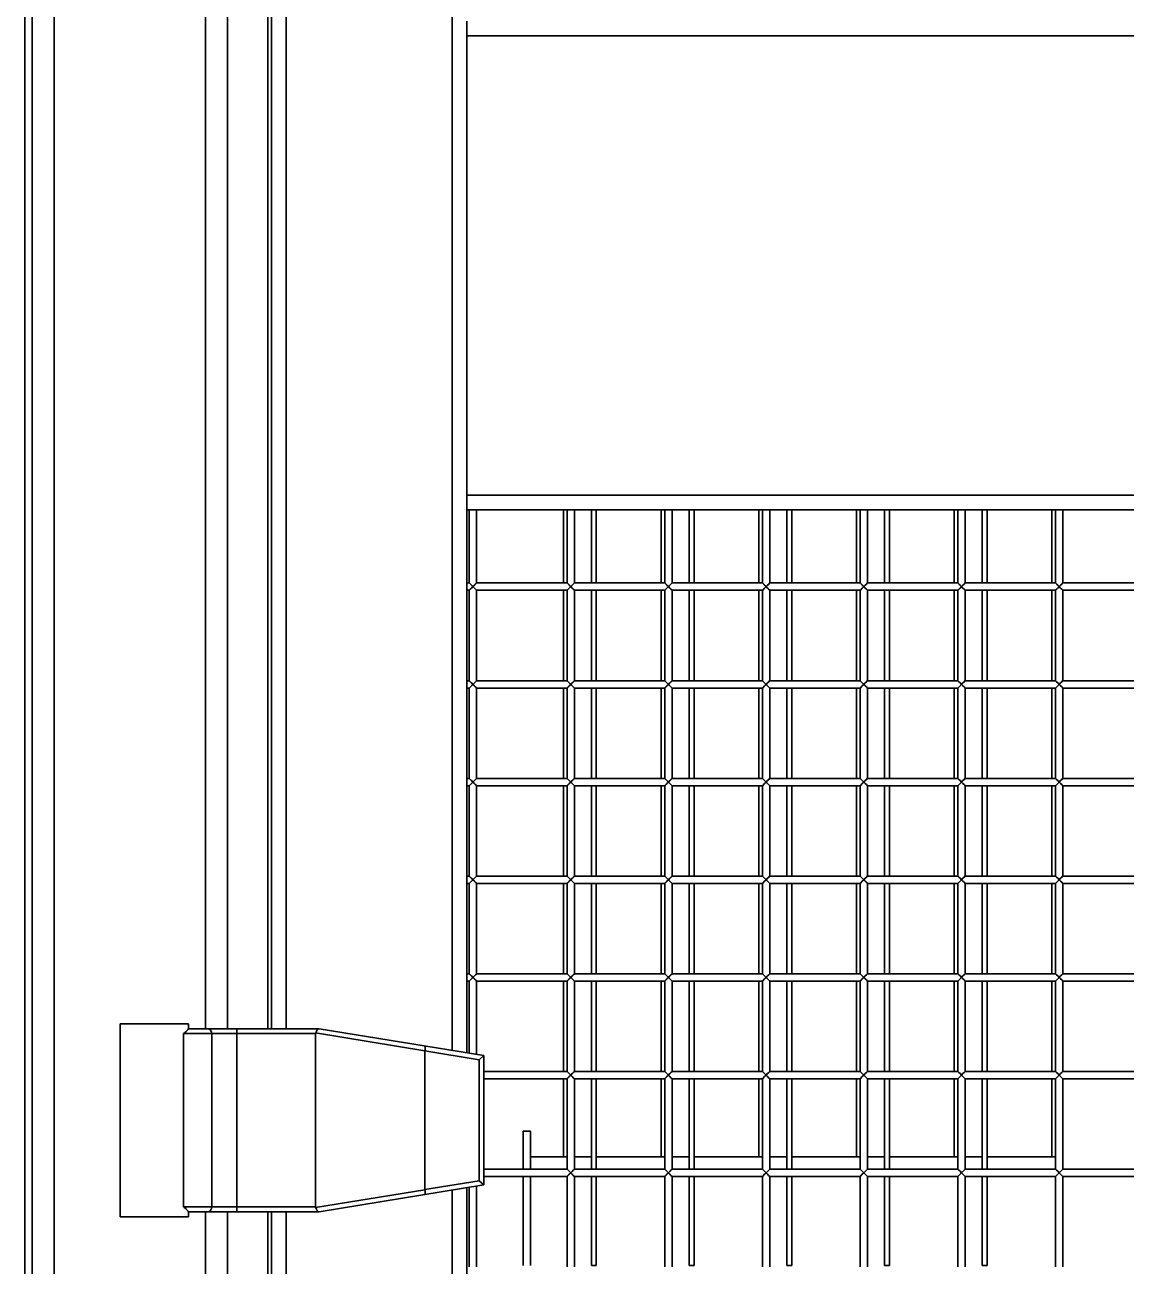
# Model space of a CAD drawing. Header units: millimetres. Extents: x 32496 to 166256, y 3504 to 23939.
# Drawn here: x 43199 to 43650, y 16053 to 16561 of the extents above; entities that cross this region are included whole.
import ezdxf

# ---------------------------------------------------------------- set-up
doc = ezdxf.new("R2010")
doc.units = ezdxf.units.MM
doc.layers.get('0').update_dxf_attribs({"lineweight": 35})

msp = doc.modelspace()

# ---------------------------------------------------------------- linework, layer by layer
at = {"linetype": 'Continuous'}
for p, q in [((43198.64, 17722.349), (43198.64, 15203.349)), ((43201.64, 17722.349), (43201.64, 15203.349)), ((43210.64, 15203.349), (43210.64, 17722.349)), ((43373.64, 16141.467), (43373.64, 16784.23)), ((43272.64, 16150.349), (43272.64, 16775.349)), ((43281.64, 16150.349), (43281.64, 16775.349)), ((43298.14, 16775.349), (43298.14, 16150.349)), ((43299.64, 16150.349), (43299.64, 16775.349)), ((43305.64, 16775.349), (43305.64, 16150.349)), ((43379.64, 16362.849), (43379.64, 16562.849)), ((44005.64, 16556.849), (43379.64, 16556.849)), ((43379.64, 16368.849), (44005.64, 16368.849)), ((43379.64, 16362.849), (43379.64, 16140.326)), ((44005.64, 16362.849), (43379.64, 16362.849)), ((43380.64, 16362.849), (43380.64, 16332.849)), ((43383.64, 16362.849), (43383.64, 16332.849)), ((43419.14, 16362.849), (43419.14, 16332.849)), ((43420.64, 16362.849), (43420.64, 16332.849)), ((43423.64, 16362.849), (43423.64, 16332.849)), ((43430.64, 16332.849), (43430.64, 16362.849)), ((43432.64, 16332.849), (43432.64, 16362.849)), ((43459.14, 16362.849), (43459.14, 16332.849)), ((43460.64, 16362.849), (43460.64, 16332.849)), ((43463.64, 16362.849), (43463.64, 16332.849)), ((43470.64, 16332.849), (43470.64, 16362.849)), ((43472.64, 16332.849), (43472.64, 16362.849)), ((43499.14, 16362.849), (43499.14, 16332.849)), ((43500.64, 16362.849), (43500.64, 16332.849)), ((43503.64, 16362.849), (43503.64, 16332.849)), ((43510.64, 16332.849), (43510.64, 16362.849)), ((43512.64, 16332.849), (43512.64, 16362.849)), ((43539.14, 16362.849), (43539.14, 16332.849)), ((43540.64, 16362.849), (43540.64, 16332.849)), ((43543.64, 16362.849), (43543.64, 16332.849)), ((43550.64, 16332.849), (43550.64, 16362.849)), ((43552.64, 16332.849), (43552.64, 16362.849)), ((43579.14, 16362.849), (43579.14, 16332.849)), ((43580.64, 16362.849), (43580.64, 16332.849)), ((43583.64, 16362.849), (43583.64, 16332.849)), ((43590.64, 16332.849), (43590.64, 16362.849)), ((43592.64, 16332.849), (43592.64, 16362.849)), ((43619.14, 16362.849), (43619.14, 16332.849)), ((43620.64, 16362.849), (43620.64, 16332.849)), ((43623.64, 16362.849), (43623.64, 16332.849)), ((43379.64, 16332.849), (43380.64, 16332.849)), ((43380.64, 16329.849), (43383.64, 16332.849)), ((43383.64, 16329.849), (43380.64, 16332.849)), ((43383.64, 16332.849), (43420.64, 16332.849)), ((43420.64, 16329.849), (43423.64, 16332.849)), ((43423.64, 16329.849), (43420.64, 16332.849)), ((43423.64, 16332.849), (43460.64, 16332.849)), ((43460.64, 16329.849), (43463.64, 16332.849)), ((43463.64, 16329.849), (43460.64, 16332.849)), ((43463.64, 16332.849), (43500.64, 16332.849)), ((43500.64, 16329.849), (43503.64, 16332.849)), ((43503.64, 16329.849), (43500.64, 16332.849)), ((43503.64, 16332.849), (43540.64, 16332.849)), ((43540.64, 16329.849), (43543.64, 16332.849)), ((43543.64, 16329.849), (43540.64, 16332.849)), ((43543.64, 16332.849), (43580.64, 16332.849)), ((43580.64, 16329.849), (43583.64, 16332.849)), ((43583.64, 16329.849), (43580.64, 16332.849)), ((43583.64, 16332.849), (43620.64, 16332.849)), ((43620.64, 16329.849), (43623.64, 16332.849)), ((43623.64, 16329.849), (43620.64, 16332.849)), ((43623.64, 16332.849), (43660.64, 16332.849)), ((43379.64, 16329.849), (43380.64, 16329.849)), ((43380.64, 16329.849), (43380.64, 16292.849)), ((43380.756, 16329.965), (43381.55, 16330.759)), ((43381.55, 16330.759), (43382.14, 16331.349)), ((43383.64, 16329.849), (43383.64, 16292.849)), ((43383.64, 16329.849), (43420.64, 16329.849)), ((43419.14, 16329.849), (43419.14, 16292.849)), ((43420.64, 16329.849), (43420.64, 16292.849)), ((43420.756, 16329.965), (43421.55, 16330.759)), ((43421.55, 16330.759), (43422.14, 16331.349)), ((43423.64, 16329.849), (43423.64, 16292.849)), ((43423.64, 16329.849), (43460.64, 16329.849)), ((43430.64, 16292.849), (43430.64, 16329.849)), ((43432.64, 16292.849), (43432.64, 16329.849)), ((43459.14, 16329.849), (43459.14, 16292.849)), ((43460.64, 16329.849), (43460.64, 16292.849)), ((43460.756, 16329.965), (43461.55, 16330.759)), ((43461.55, 16330.759), (43462.14, 16331.349)), ((43463.64, 16329.849), (43463.64, 16292.849)), ((43463.64, 16329.849), (43500.64, 16329.849)), ((43470.64, 16292.849), (43470.64, 16329.849)), ((43472.64, 16292.849), (43472.64, 16329.849)), ((43499.14, 16329.849), (43499.14, 16292.849)), ((43500.64, 16329.849), (43500.64, 16292.849)), ((43500.756, 16329.965), (43501.55, 16330.759)), ((43501.55, 16330.759), (43502.14, 16331.349)), ((43503.64, 16329.849), (43503.64, 16292.849)), ((43503.64, 16329.849), (43540.64, 16329.849)), ((43510.64, 16292.849), (43510.64, 16329.849)), ((43512.64, 16292.849), (43512.64, 16329.849)), ((43539.14, 16329.849), (43539.14, 16292.849)), ((43540.64, 16329.849), (43540.64, 16292.849)), ((43540.756, 16329.965), (43541.55, 16330.759)), ((43541.55, 16330.759), (43542.14, 16331.349)), ((43543.64, 16329.849), (43543.64, 16292.849)), ((43543.64, 16329.849), (43580.64, 16329.849)), ((43550.64, 16292.849), (43550.64, 16329.849)), ((43552.64, 16292.849), (43552.64, 16329.849)), ((43579.14, 16329.849), (43579.14, 16292.849)), ((43580.64, 16329.849), (43580.64, 16292.849)), ((43580.756, 16329.965), (43581.55, 16330.759)), ((43581.55, 16330.759), (43582.14, 16331.349)), ((43583.64, 16329.849), (43583.64, 16292.849)), ((43583.64, 16329.849), (43620.64, 16329.849)), ((43590.64, 16292.849), (43590.64, 16329.849)), ((43592.64, 16292.849), (43592.64, 16329.849)), ((43619.14, 16329.849), (43619.14, 16292.849)), ((43620.64, 16329.849), (43620.64, 16292.849)), ((43620.756, 16329.965), (43621.55, 16330.759)), ((43621.55, 16330.759), (43622.14, 16331.349)), ((43623.64, 16329.849), (43623.64, 16292.849)), ((43623.64, 16329.849), (43660.64, 16329.849)), ((43379.64, 16292.849), (43380.64, 16292.849)), ((43380.64, 16289.849), (43383.64, 16292.849)), ((43383.64, 16289.849), (43380.64, 16292.849)), ((43381.55, 16290.759), (43382.14, 16291.349)), ((43383.64, 16292.849), (43420.64, 16292.849)), ((43420.64, 16289.849), (43423.64, 16292.849)), ((43423.64, 16289.849), (43420.64, 16292.849)), ((43421.55, 16290.759), (43422.14, 16291.349)), ((43423.64, 16292.849), (43460.64, 16292.849)), ((43460.64, 16289.849), (43463.64, 16292.849)), ((43463.64, 16289.849), (43460.64, 16292.849)), ((43461.55, 16290.759), (43462.14, 16291.349)), ((43463.64, 16292.849), (43500.64, 16292.849)), ((43500.64, 16289.849), (43503.64, 16292.849)), ((43503.64, 16289.849), (43500.64, 16292.849)), ((43501.55, 16290.759), (43502.14, 16291.349)), ((43503.64, 16292.849), (43540.64, 16292.849)), ((43540.64, 16289.849), (43543.64, 16292.849)), ((43543.64, 16289.849), (43540.64, 16292.849)), ((43541.55, 16290.759), (43542.14, 16291.349)), ((43543.64, 16292.849), (43580.64, 16292.849)), ((43580.64, 16289.849), (43583.64, 16292.849)), ((43583.64, 16289.849), (43580.64, 16292.849)), ((43581.55, 16290.759), (43582.14, 16291.349)), ((43583.64, 16292.849), (43620.64, 16292.849)), ((43620.64, 16289.849), (43623.64, 16292.849)), ((43623.64, 16289.849), (43620.64, 16292.849)), ((43621.55, 16290.759), (43622.14, 16291.349)), ((43623.64, 16292.849), (43660.64, 16292.849)), ((43379.64, 16289.849), (43380.64, 16289.849)), ((43380.64, 16289.849), (43380.64, 16252.849)), ((43380.756, 16289.965), (43381.55, 16290.759)), ((43383.64, 16289.849), (43383.64, 16252.849)), ((43383.64, 16289.849), (43420.64, 16289.849)), ((43419.14, 16289.849), (43419.14, 16252.849)), ((43420.64, 16289.849), (43420.64, 16252.849)), ((43420.756, 16289.965), (43421.55, 16290.759)), ((43423.64, 16289.849), (43423.64, 16252.849)), ((43423.64, 16289.849), (43460.64, 16289.849)), ((43430.64, 16252.849), (43430.64, 16289.849)), ((43432.64, 16252.849), (43432.64, 16289.849)), ((43459.14, 16289.849), (43459.14, 16252.849)), ((43460.64, 16289.849), (43460.64, 16252.849)), ((43460.756, 16289.965), (43461.55, 16290.759)), ((43463.64, 16289.849), (43463.64, 16252.849)), ((43463.64, 16289.849), (43500.64, 16289.849)), ((43470.64, 16252.849), (43470.64, 16289.849)), ((43472.64, 16252.849), (43472.64, 16289.849)), ((43499.14, 16289.849), (43499.14, 16252.849)), ((43500.64, 16289.849), (43500.64, 16252.849)), ((43500.756, 16289.965), (43501.55, 16290.759)), ((43503.64, 16289.849), (43503.64, 16252.849)), ((43503.64, 16289.849), (43540.64, 16289.849)), ((43510.64, 16252.849), (43510.64, 16289.849)), ((43512.64, 16252.849), (43512.64, 16289.849)), ((43539.14, 16289.849), (43539.14, 16252.849)), ((43540.64, 16289.849), (43540.64, 16252.849)), ((43540.756, 16289.965), (43541.55, 16290.759)), ((43543.64, 16289.849), (43543.64, 16252.849)), ((43543.64, 16289.849), (43580.64, 16289.849)), ((43550.64, 16252.849), (43550.64, 16289.849)), ((43552.64, 16252.849), (43552.64, 16289.849)), ((43579.14, 16289.849), (43579.14, 16252.849)), ((43580.64, 16289.849), (43580.64, 16252.849)), ((43580.756, 16289.965), (43581.55, 16290.759)), ((43583.64, 16289.849), (43583.64, 16252.849)), ((43583.64, 16289.849), (43620.64, 16289.849)), ((43590.64, 16252.849), (43590.64, 16289.849)), ((43592.64, 16252.849), (43592.64, 16289.849)), ((43619.14, 16289.849), (43619.14, 16252.849)), ((43620.64, 16289.849), (43620.64, 16252.849)), ((43620.756, 16289.965), (43621.55, 16290.759)), ((43623.64, 16289.849), (43623.64, 16252.849)), ((43623.64, 16289.849), (43660.64, 16289.849)), ((43379.64, 16252.849), (43380.64, 16252.849)), ((43383.64, 16249.849), (43380.64, 16252.849)), ((43380.64, 16249.849), (43383.64, 16252.849)), ((43380.756, 16249.965), (43381.55, 16250.759)), ((43381.55, 16250.759), (43382.14, 16251.349)), ((43383.64, 16252.849), (43420.64, 16252.849)), ((43420.64, 16249.849), (43423.64, 16252.849)), ((43423.64, 16249.849), (43420.64, 16252.849)), ((43420.756, 16249.965), (43421.55, 16250.759)), ((43421.55, 16250.759), (43422.14, 16251.349)), ((43423.64, 16252.849), (43460.64, 16252.849)), ((43460.64, 16249.849), (43463.64, 16252.849)), ((43463.64, 16249.849), (43460.64, 16252.849)), ((43460.756, 16249.965), (43461.55, 16250.759)), ((43461.55, 16250.759), (43462.14, 16251.349)), ((43463.64, 16252.849), (43500.64, 16252.849)), ((43500.64, 16249.849), (43503.64, 16252.849)), ((43503.64, 16249.849), (43500.64, 16252.849)), ((43500.756, 16249.965), (43501.55, 16250.759)), ((43501.55, 16250.759), (43502.14, 16251.349)), ((43503.64, 16252.849), (43540.64, 16252.849)), ((43540.64, 16249.849), (43543.64, 16252.849)), ((43543.64, 16249.849), (43540.64, 16252.849)), ((43540.756, 16249.965), (43541.55, 16250.759)), ((43541.55, 16250.759), (43542.14, 16251.349)), ((43543.64, 16252.849), (43580.64, 16252.849)), ((43580.64, 16249.849), (43583.64, 16252.849)), ((43583.64, 16249.849), (43580.64, 16252.849)), ((43580.756, 16249.965), (43581.55, 16250.759)), ((43581.55, 16250.759), (43582.14, 16251.349)), ((43583.64, 16252.849), (43620.64, 16252.849)), ((43623.64, 16249.849), (43620.64, 16252.849)), ((43620.64, 16249.849), (43623.64, 16252.849)), ((43620.756, 16249.965), (43621.55, 16250.759)), ((43621.55, 16250.759), (43622.14, 16251.349)), ((43623.64, 16252.849), (43660.64, 16252.849)), ((43379.64, 16249.849), (43380.64, 16249.849)), ((43380.64, 16249.849), (43380.64, 16212.849)), ((43383.64, 16249.849), (43383.64, 16212.849)), ((43383.64, 16249.849), (43420.64, 16249.849)), ((43419.14, 16249.849), (43419.14, 16212.849)), ((43420.64, 16249.849), (43420.64, 16212.849)), ((43423.64, 16249.849), (43423.64, 16212.849)), ((43423.64, 16249.849), (43460.64, 16249.849)), ((43430.64, 16212.849), (43430.64, 16249.849)), ((43432.64, 16212.849), (43432.64, 16249.849)), ((43459.14, 16249.849), (43459.14, 16212.849)), ((43460.64, 16249.849), (43460.64, 16212.849)), ((43463.64, 16249.849), (43463.64, 16212.849)), ((43463.64, 16249.849), (43500.64, 16249.849)), ((43470.64, 16212.849), (43470.64, 16249.849)), ((43472.64, 16212.849), (43472.64, 16249.849)), ((43499.14, 16249.849), (43499.14, 16212.849)), ((43500.64, 16249.849), (43500.64, 16212.849)), ((43503.64, 16249.849), (43503.64, 16212.849)), ((43503.64, 16249.849), (43540.64, 16249.849)), ((43510.64, 16212.849), (43510.64, 16249.849)), ((43512.64, 16212.849), (43512.64, 16249.849)), ((43539.14, 16249.849), (43539.14, 16212.849)), ((43540.64, 16249.849), (43540.64, 16212.849)), ((43543.64, 16249.849), (43543.64, 16212.849)), ((43543.64, 16249.849), (43580.64, 16249.849)), ((43550.64, 16212.849), (43550.64, 16249.849)), ((43552.64, 16212.849), (43552.64, 16249.849)), ((43579.14, 16249.849), (43579.14, 16212.849)), ((43580.64, 16249.849), (43580.64, 16212.849)), ((43583.64, 16249.849), (43583.64, 16212.849)), ((43583.64, 16249.849), (43620.64, 16249.849)), ((43590.64, 16212.849), (43590.64, 16249.849)), ((43592.64, 16212.849), (43592.64, 16249.849)), ((43619.14, 16249.849), (43619.14, 16212.849)), ((43620.64, 16249.849), (43620.64, 16212.849)), ((43623.64, 16249.849), (43623.64, 16212.849)), ((43623.64, 16249.849), (43660.64, 16249.849)), ((43379.64, 16212.849), (43380.64, 16212.849)), ((43383.64, 16209.849), (43380.64, 16212.849)), ((43380.64, 16209.849), (43383.64, 16212.849)), ((43380.756, 16209.965), (43381.55, 16210.759)), ((43381.55, 16210.759), (43382.14, 16211.349)), ((43383.64, 16212.849), (43420.64, 16212.849)), ((43423.64, 16209.849), (43420.64, 16212.849)), ((43420.64, 16209.849), (43423.64, 16212.849)), ((43420.756, 16209.965), (43421.55, 16210.759)), ((43421.55, 16210.759), (43422.14, 16211.349)), ((43423.64, 16212.849), (43460.64, 16212.849)), ((43460.64, 16209.849), (43463.64, 16212.849)), ((43463.64, 16209.849), (43460.64, 16212.849)), ((43460.756, 16209.965), (43461.55, 16210.759)), ((43461.55, 16210.759), (43462.14, 16211.349)), ((43463.64, 16212.849), (43500.64, 16212.849)), ((43500.64, 16209.849), (43503.64, 16212.849)), ((43503.64, 16209.849), (43500.64, 16212.849)), ((43500.756, 16209.965), (43501.55, 16210.759)), ((43501.55, 16210.759), (43502.14, 16211.349)), ((43503.64, 16212.849), (43540.64, 16212.849)), ((43540.64, 16209.849), (43543.64, 16212.849)), ((43543.64, 16209.849), (43540.64, 16212.849)), ((43540.756, 16209.965), (43541.55, 16210.759)), ((43541.55, 16210.759), (43542.14, 16211.349)), ((43543.64, 16212.849), (43580.64, 16212.849)), ((43583.64, 16209.849), (43580.64, 16212.849)), ((43580.64, 16209.849), (43583.64, 16212.849)), ((43580.756, 16209.965), (43581.55, 16210.759)), ((43581.55, 16210.759), (43582.14, 16211.349)), ((43583.64, 16212.849), (43620.64, 16212.849)), ((43623.64, 16209.849), (43620.64, 16212.849)), ((43620.64, 16209.849), (43623.64, 16212.849)), ((43620.756, 16209.965), (43621.55, 16210.759)), ((43621.55, 16210.759), (43622.14, 16211.349)), ((43623.64, 16212.849), (43660.64, 16212.849)), ((43379.64, 16209.849), (43380.64, 16209.849)), ((43380.64, 16209.849), (43380.64, 16172.849)), ((43383.64, 16209.849), (43383.64, 16172.849)), ((43383.64, 16209.849), (43420.64, 16209.849)), ((43419.14, 16209.849), (43419.14, 16172.849)), ((43420.64, 16209.849), (43420.64, 16172.849)), ((43423.64, 16209.849), (43423.64, 16172.849)), ((43423.64, 16209.849), (43460.64, 16209.849)), ((43430.64, 16172.849), (43430.64, 16209.849)), ((43432.64, 16172.849), (43432.64, 16209.849)), ((43459.14, 16209.849), (43459.14, 16172.849)), ((43460.64, 16209.849), (43460.64, 16172.849)), ((43463.64, 16209.849), (43463.64, 16172.849)), ((43463.64, 16209.849), (43500.64, 16209.849)), ((43470.64, 16172.849), (43470.64, 16209.849)), ((43472.64, 16172.849), (43472.64, 16209.849)), ((43499.14, 16209.849), (43499.14, 16172.849)), ((43500.64, 16209.849), (43500.64, 16172.849)), ((43503.64, 16209.849), (43503.64, 16172.849)), ((43503.64, 16209.849), (43540.64, 16209.849)), ((43510.64, 16172.849), (43510.64, 16209.849)), ((43512.64, 16172.849), (43512.64, 16209.849)), ((43539.14, 16209.849), (43539.14, 16172.849)), ((43540.64, 16209.849), (43540.64, 16172.849)), ((43543.64, 16209.849), (43543.64, 16172.849)), ((43543.64, 16209.849), (43580.64, 16209.849)), ((43550.64, 16172.849), (43550.64, 16209.849)), ((43552.64, 16172.849), (43552.64, 16209.849)), ((43579.14, 16209.849), (43579.14, 16172.849)), ((43580.64, 16209.849), (43580.64, 16172.849)), ((43583.64, 16209.849), (43583.64, 16172.849)), ((43583.64, 16209.849), (43620.64, 16209.849)), ((43590.64, 16172.849), (43590.64, 16209.849)), ((43592.64, 16172.849), (43592.64, 16209.849)), ((43619.14, 16209.849), (43619.14, 16172.849)), ((43620.64, 16209.849), (43620.64, 16172.849)), ((43623.64, 16209.849), (43623.64, 16172.849)), ((43623.64, 16209.849), (43660.64, 16209.849)), ((43379.64, 16172.849), (43380.64, 16172.849)), ((43379.64, 16169.849), (43380.64, 16169.849)), ((43383.64, 16169.849), (43380.64, 16172.849)), ((43380.64, 16169.849), (43383.64, 16172.849)), ((43380.64, 16169.849), (43380.64, 16140.326)), ((43380.756, 16169.965), (43381.55, 16170.759)), ((43381.55, 16170.759), (43382.14, 16171.349)), ((43383.64, 16172.849), (43420.64, 16172.849)), ((43383.64, 16169.849), (43383.64, 16139.838)), ((43383.64, 16169.849), (43420.64, 16169.849)), ((43419.14, 16169.849), (43419.14, 16132.849)), ((43423.64, 16169.849), (43420.64, 16172.849)), ((43420.64, 16169.849), (43423.64, 16172.849)), ((43420.64, 16169.849), (43420.64, 16132.849)), ((43420.756, 16169.965), (43421.55, 16170.759)), ((43421.55, 16170.759), (43422.14, 16171.349)), ((43423.64, 16172.849), (43460.64, 16172.849)), ((43423.64, 16169.849), (43423.64, 16132.849)), ((43423.64, 16169.849), (43460.64, 16169.849)), ((43430.64, 16132.849), (43430.64, 16169.849)), ((43432.64, 16132.849), (43432.64, 16169.849)), ((43459.14, 16169.849), (43459.14, 16132.849)), ((43463.64, 16169.849), (43460.64, 16172.849)), ((43460.64, 16169.849), (43463.64, 16172.849)), ((43460.64, 16169.849), (43460.64, 16132.849)), ((43460.756, 16169.965), (43461.55, 16170.759)), ((43461.55, 16170.759), (43462.14, 16171.349)), ((43463.64, 16172.849), (43500.64, 16172.849)), ((43463.64, 16169.849), (43463.64, 16132.849)), ((43463.64, 16169.849), (43500.64, 16169.849)), ((43470.64, 16132.849), (43470.64, 16169.849)), ((43472.64, 16132.849), (43472.64, 16169.849)), ((43499.14, 16169.849), (43499.14, 16132.849)), ((43500.64, 16169.849), (43503.64, 16172.849)), ((43503.64, 16169.849), (43500.64, 16172.849)), ((43500.64, 16169.849), (43500.64, 16132.849)), ((43500.756, 16169.965), (43501.55, 16170.759)), ((43501.55, 16170.759), (43502.14, 16171.349)), ((43503.64, 16172.849), (43540.64, 16172.849)), ((43503.64, 16169.849), (43503.64, 16132.849)), ((43503.64, 16169.849), (43540.64, 16169.849)), ((43510.64, 16132.849), (43510.64, 16169.849)), ((43512.64, 16132.849), (43512.64, 16169.849)), ((43539.14, 16169.849), (43539.14, 16132.849)), ((43543.64, 16169.849), (43540.64, 16172.849)), ((43540.64, 16169.849), (43543.64, 16172.849)), ((43540.64, 16169.849), (43540.64, 16132.849)), ((43540.756, 16169.965), (43541.55, 16170.759)), ((43541.55, 16170.759), (43542.14, 16171.349)), ((43543.64, 16172.849), (43580.64, 16172.849)), ((43543.64, 16169.849), (43543.64, 16132.849)), ((43543.64, 16169.849), (43580.64, 16169.849)), ((43550.64, 16132.849), (43550.64, 16169.849)), ((43552.64, 16132.849), (43552.64, 16169.849)), ((43579.14, 16169.849), (43579.14, 16132.849)), ((43583.64, 16169.849), (43580.64, 16172.849)), ((43580.64, 16169.849), (43583.64, 16172.849)), ((43580.64, 16169.849), (43580.64, 16132.849)), ((43580.756, 16169.965), (43581.55, 16170.759)), ((43581.55, 16170.759), (43582.14, 16171.349)), ((43583.64, 16172.849), (43620.64, 16172.849)), ((43583.64, 16169.849), (43583.64, 16132.849)), ((43583.64, 16169.849), (43620.64, 16169.849)), ((43590.64, 16132.849), (43590.64, 16169.849)), ((43592.64, 16132.849), (43592.64, 16169.849)), ((43619.14, 16169.849), (43619.14, 16132.849)), ((43623.64, 16169.849), (43620.64, 16172.849)), ((43620.64, 16169.849), (43623.64, 16172.849)), ((43620.64, 16169.849), (43620.64, 16132.849)), ((43620.756, 16169.965), (43621.55, 16170.759)), ((43621.55, 16170.759), (43622.14, 16171.349)), ((43623.64, 16172.849), (43660.64, 16172.849)), ((43623.64, 16169.849), (43623.64, 16132.849)), ((43623.64, 16169.849), (43660.64, 16169.849)), ((43237.64, 16073.349), (43237.64, 16152.349)), ((43265.64, 16152.349), (43237.64, 16152.349)), ((43265.64, 16150.348), (43265.64, 16152.349)), ((43265.64, 16150.349), (43319.14, 16150.349)), ((43285.463, 16150.349), (43285.463, 16075.349)), ((43319.14, 16150.349), (43386.64, 16139.349)), ((43263.671, 16148.349), (43263.671, 16077.349)), ((43317.64, 16148.349), (43263.671, 16148.349)), ((43275.151, 16077.349), (43275.151, 16148.349)), ((43317.64, 16148.349), (43317.64, 16077.349)), ((43317.721, 16148.631), (43362.446, 16141.343)), ((43362.44, 16141.266), (43362.44, 16084.431)), ((43362.44, 16141.266), (43384.64, 16137.648)), ((43386.64, 16139.349), (43384.64, 16137.648)), ((43386.64, 16139.349), (43386.64, 16086.349)), ((43384.64, 16088.049), (43384.64, 16137.648)), ((43386.64, 16132.849), (43420.64, 16132.849)), ((43386.64, 16129.849), (43420.64, 16129.849)), ((43419.14, 16129.849), (43419.14, 16097.849)), ((43423.64, 16129.849), (43420.64, 16132.849)), ((43420.64, 16129.849), (43423.64, 16132.849)), ((43420.64, 16129.849), (43420.64, 16092.849)), ((43420.756, 16129.965), (43421.55, 16130.759)), ((43421.55, 16130.759), (43422.14, 16131.349)), ((43423.64, 16132.849), (43460.64, 16132.849)), ((43423.64, 16129.849), (43423.64, 16092.849)), ((43423.64, 16129.849), (43460.64, 16129.849)), ((43430.64, 16092.849), (43430.64, 16129.849)), ((43432.64, 16092.849), (43432.64, 16129.849)), ((43459.14, 16129.849), (43459.14, 16097.849)), ((43463.64, 16129.849), (43460.64, 16132.849)), ((43460.64, 16129.849), (43463.64, 16132.849)), ((43460.64, 16129.849), (43460.64, 16092.849)), ((43460.756, 16129.965), (43461.55, 16130.759)), ((43461.55, 16130.759), (43462.14, 16131.349)), ((43463.64, 16132.849), (43500.64, 16132.849)), ((43463.64, 16129.849), (43463.64, 16092.849)), ((43463.64, 16129.849), (43500.64, 16129.849)), ((43470.64, 16092.849), (43470.64, 16129.849)), ((43472.64, 16092.849), (43472.64, 16129.849)), ((43499.14, 16129.849), (43499.14, 16097.849)), ((43503.64, 16129.849), (43500.64, 16132.849)), ((43500.64, 16129.849), (43503.64, 16132.849)), ((43500.64, 16129.849), (43500.64, 16092.849)), ((43500.756, 16129.965), (43501.55, 16130.759)), ((43501.55, 16130.759), (43502.14, 16131.349)), ((43503.64, 16132.849), (43540.64, 16132.849)), ((43503.64, 16129.849), (43503.64, 16092.849)), ((43503.64, 16129.849), (43540.64, 16129.849)), ((43510.64, 16092.849), (43510.64, 16129.849)), ((43512.64, 16092.849), (43512.64, 16129.849)), ((43539.14, 16129.849), (43539.14, 16097.849)), ((43543.64, 16129.849), (43540.64, 16132.849)), ((43540.64, 16129.849), (43543.64, 16132.849)), ((43540.64, 16129.849), (43540.64, 16092.849)), ((43540.756, 16129.965), (43541.55, 16130.759)), ((43541.55, 16130.759), (43542.14, 16131.349)), ((43543.64, 16132.849), (43580.64, 16132.849)), ((43543.64, 16129.849), (43543.64, 16092.849)), ((43543.64, 16129.849), (43580.64, 16129.849)), ((43550.64, 16092.849), (43550.64, 16129.849)), ((43552.64, 16092.849), (43552.64, 16129.849)), ((43579.14, 16129.849), (43579.14, 16097.849)), ((43583.64, 16129.849), (43580.64, 16132.849)), ((43580.64, 16129.849), (43583.64, 16132.849)), ((43580.64, 16129.849), (43580.64, 16092.849)), ((43580.756, 16129.965), (43581.55, 16130.759)), ((43581.55, 16130.759), (43582.14, 16131.349)), ((43583.64, 16132.849), (43620.64, 16132.849)), ((43583.64, 16129.849), (43583.64, 16092.849)), ((43583.64, 16129.849), (43620.64, 16129.849)), ((43590.64, 16092.849), (43590.64, 16129.849)), ((43592.64, 16092.849), (43592.64, 16129.849)), ((43619.14, 16129.849), (43619.14, 16097.849)), ((43623.64, 16129.849), (43620.64, 16132.849)), ((43620.64, 16129.849), (43623.64, 16132.849)), ((43620.64, 16129.849), (43620.64, 16092.849)), ((43620.756, 16129.965), (43621.55, 16130.759)), ((43621.55, 16130.759), (43622.14, 16131.349)), ((43623.64, 16132.849), (43660.64, 16132.849)), ((43623.64, 16129.849), (43623.64, 16092.849)), ((43623.64, 16129.849), (43660.64, 16129.849)), ((43402.64, 16108.349), (43402.64, 16092.849)), ((43405.64, 16108.349), (43402.64, 16108.349)), ((43405.64, 16092.849), (43405.64, 16108.349)), ((43420.64, 16097.849), (43405.64, 16097.849)), ((43430.64, 16097.849), (43423.64, 16097.849)), ((43460.64, 16097.849), (43432.64, 16097.849)), ((43470.64, 16097.849), (43463.64, 16097.849)), ((43500.64, 16097.849), (43472.64, 16097.849)), ((43510.64, 16097.849), (43503.64, 16097.849)), ((43540.64, 16097.849), (43512.64, 16097.849)), ((43550.64, 16097.849), (43543.64, 16097.849)), ((43580.64, 16097.849), (43552.64, 16097.849)), ((43590.64, 16097.849), (43583.64, 16097.849)), ((43620.64, 16097.849), (43592.64, 16097.849)), ((43384.64, 16088.049), (43362.44, 16084.431)), ((43386.64, 16086.349), (43384.64, 16088.049)), ((43386.64, 16092.849), (43420.64, 16092.849)), ((43386.64, 16089.849), (43420.64, 16089.849)), ((43402.64, 16089.849), (43402.64, 16053.349)), ((43405.64, 16053.349), (43405.64, 16089.849)), ((43423.64, 16089.849), (43420.64, 16092.849)), ((43420.64, 16089.849), (43423.64, 16092.849)), ((43420.64, 16089.849), (43420.64, 16052.849)), ((43420.756, 16089.965), (43421.55, 16090.759)), ((43421.55, 16090.759), (43422.14, 16091.349)), ((43423.64, 16092.849), (43460.64, 16092.849)), ((43423.64, 16089.849), (43423.64, 16052.849)), ((43423.64, 16089.849), (43460.64, 16089.849)), ((43430.64, 16053.349), (43430.64, 16089.849)), ((43432.64, 16053.349), (43432.64, 16089.849)), ((43463.64, 16089.849), (43460.64, 16092.849)), ((43460.64, 16089.849), (43463.64, 16092.849)), ((43460.64, 16089.849), (43460.64, 16052.849)), ((43460.756, 16089.965), (43461.55, 16090.759)), ((43461.55, 16090.759), (43462.14, 16091.349)), ((43463.64, 16092.849), (43500.64, 16092.849)), ((43463.64, 16089.849), (43463.64, 16052.849)), ((43463.64, 16089.849), (43500.64, 16089.849)), ((43470.64, 16053.349), (43470.64, 16089.849)), ((43472.64, 16053.349), (43472.64, 16089.849)), ((43503.64, 16089.849), (43500.64, 16092.849)), ((43500.64, 16089.849), (43503.64, 16092.849)), ((43500.64, 16089.849), (43500.64, 16052.849)), ((43500.756, 16089.965), (43501.55, 16090.759)), ((43501.55, 16090.759), (43502.14, 16091.349)), ((43503.64, 16092.849), (43540.64, 16092.849)), ((43503.64, 16089.849), (43503.64, 16052.849)), ((43503.64, 16089.849), (43540.64, 16089.849)), ((43510.64, 16053.349), (43510.64, 16089.849)), ((43512.64, 16053.349), (43512.64, 16089.849)), ((43543.64, 16089.849), (43540.64, 16092.849)), ((43540.64, 16089.849), (43543.64, 16092.849)), ((43540.64, 16089.849), (43540.64, 16052.849)), ((43540.756, 16089.965), (43541.55, 16090.759)), ((43541.55, 16090.759), (43542.14, 16091.349)), ((43543.64, 16092.849), (43580.64, 16092.849)), ((43543.64, 16089.849), (43543.64, 16052.849)), ((43543.64, 16089.849), (43580.64, 16089.849)), ((43550.64, 16053.349), (43550.64, 16089.849)), ((43552.64, 16053.349), (43552.64, 16089.849)), ((43583.64, 16089.849), (43580.64, 16092.849)), ((43580.64, 16089.849), (43583.64, 16092.849)), ((43580.64, 16089.849), (43580.64, 16052.849)), ((43580.756, 16089.965), (43581.55, 16090.759)), ((43581.55, 16090.759), (43582.14, 16091.349)), ((43583.64, 16092.849), (43620.64, 16092.849)), ((43583.64, 16089.849), (43583.64, 16052.849)), ((43583.64, 16089.849), (43620.64, 16089.849)), ((43590.64, 16053.349), (43590.64, 16089.849)), ((43592.64, 16053.349), (43592.64, 16089.849)), ((43623.64, 16089.849), (43620.64, 16092.849)), ((43620.64, 16089.849), (43623.64, 16092.849)), ((43620.64, 16089.849), (43620.64, 16052.849)), ((43620.756, 16089.965), (43621.55, 16090.759)), ((43621.55, 16090.759), (43622.14, 16091.349)), ((43623.64, 16092.849), (43660.64, 16092.849)), ((43623.64, 16089.849), (43623.64, 16052.849)), ((43623.64, 16089.849), (43660.64, 16089.849)), ((43362.446, 16084.355), (43317.721, 16077.066)), ((43319.14, 16075.349), (43386.64, 16086.349)), ((43373.64, 15441.467), (43373.64, 16084.23)), ((43379.64, 16085.208), (43379.64, 15459.849)), ((43380.64, 16085.371), (43380.64, 16052.849)), ((43383.64, 16085.86), (43383.64, 16052.849)), ((43237.64, 16073.349), (43265.64, 16073.349)), ((43263.671, 16077.349), (43317.64, 16077.349)), ((43265.64, 16075.349), (43265.64, 16073.349)), ((43265.64, 16075.349), (43319.14, 16075.349)), ((43272.64, 15450.349), (43272.64, 16075.349)), ((43281.64, 15450.349), (43281.64, 16075.349)), ((43298.14, 16075.349), (43298.14, 15558.349)), ((43299.64, 15450.349), (43299.64, 16075.349)), ((43305.64, 16075.349), (43305.64, 15450.349)), ((43432.64, 16053.349), (43430.64, 16053.349)), ((43472.64, 16053.349), (43470.64, 16053.349)), ((43512.64, 16053.349), (43510.64, 16053.349)), ((43552.64, 16053.349), (43550.64, 16053.349)), ((43592.64, 16053.349), (43590.64, 16053.349))]:
    msp.add_line(p, q, dxfattribs=at)
for points in [[(43382.14, 16331.349), (43381.553, 16331.936), (43381.077, 16332.411)], [(43383.524, 16332.733), (43383.209, 16332.418), (43382.72, 16331.928), (43382.14, 16331.349)], [(43422.14, 16331.349), (43421.553, 16331.936), (43421.077, 16332.411)], [(43423.524, 16332.733), (43423.209, 16332.418), (43422.72, 16331.929), (43422.14, 16331.349)], [(43462.14, 16331.349), (43461.553, 16331.936), (43461.077, 16332.411)], [(43463.524, 16332.733), (43463.209, 16332.418), (43462.72, 16331.929), (43462.14, 16331.349)], [(43502.14, 16331.349), (43501.553, 16331.936), (43501.077, 16332.411)], [(43503.524, 16332.733), (43503.209, 16332.418), (43502.72, 16331.929), (43502.14, 16331.349)], [(43542.14, 16331.349), (43541.553, 16331.936), (43541.077, 16332.411)], [(43543.524, 16332.733), (43543.209, 16332.418), (43542.72, 16331.929), (43542.14, 16331.349)], [(43582.14, 16331.349), (43581.553, 16331.936), (43581.077, 16332.411)], [(43583.524, 16332.733), (43583.209, 16332.418), (43582.72, 16331.929), (43582.14, 16331.349)], [(43622.14, 16331.349), (43621.553, 16331.936), (43621.077, 16332.411)], [(43623.524, 16332.733), (43623.209, 16332.418), (43622.72, 16331.929), (43622.14, 16331.349)], [(43382.14, 16331.349), (43382.731, 16330.758), (43383.2, 16330.288), (43383.64, 16329.849)], [(43422.14, 16331.349), (43422.731, 16330.758), (43423.2, 16330.288), (43423.64, 16329.849)], [(43462.14, 16331.349), (43462.731, 16330.758), (43463.2, 16330.288), (43463.64, 16329.849)], [(43502.14, 16331.349), (43502.731, 16330.758), (43503.2, 16330.288), (43503.64, 16329.849)], [(43542.14, 16331.349), (43542.731, 16330.758), (43543.2, 16330.288), (43543.64, 16329.849)], [(43582.14, 16331.349), (43582.731, 16330.758), (43583.2, 16330.288), (43583.64, 16329.849)], [(43622.14, 16331.349), (43622.731, 16330.758), (43623.2, 16330.288), (43623.64, 16329.849)], [(43382.14, 16291.349), (43381.553, 16291.936), (43381.077, 16292.411)], [(43383.524, 16292.733), (43383.209, 16292.418), (43382.72, 16291.928), (43382.14, 16291.349)], [(43382.14, 16291.349), (43382.731, 16290.758), (43383.2, 16290.288), (43383.64, 16289.849)], [(43422.14, 16291.349), (43421.553, 16291.936), (43421.077, 16292.411)], [(43423.524, 16292.733), (43423.209, 16292.418), (43422.72, 16291.929), (43422.14, 16291.349)], [(43422.14, 16291.349), (43422.731, 16290.758), (43423.2, 16290.288), (43423.64, 16289.849)], [(43462.14, 16291.349), (43461.553, 16291.936), (43461.077, 16292.411)], [(43463.524, 16292.733), (43463.209, 16292.418), (43462.72, 16291.929), (43462.14, 16291.349)], [(43462.14, 16291.349), (43462.731, 16290.758), (43463.2, 16290.288), (43463.64, 16289.849)], [(43502.14, 16291.349), (43501.553, 16291.936), (43501.077, 16292.411)], [(43503.524, 16292.733), (43503.209, 16292.418), (43502.72, 16291.929), (43502.14, 16291.349)], [(43502.14, 16291.349), (43502.731, 16290.758), (43503.2, 16290.288), (43503.64, 16289.849)], [(43542.14, 16291.349), (43541.553, 16291.936), (43541.077, 16292.411)], [(43543.524, 16292.733), (43543.209, 16292.418), (43542.72, 16291.929), (43542.14, 16291.349)], [(43542.14, 16291.349), (43542.731, 16290.758), (43543.2, 16290.288), (43543.64, 16289.849)], [(43582.14, 16291.349), (43581.553, 16291.936), (43581.077, 16292.411)], [(43583.524, 16292.733), (43583.209, 16292.418), (43582.72, 16291.929), (43582.14, 16291.349)], [(43582.14, 16291.349), (43582.731, 16290.758), (43583.2, 16290.288), (43583.64, 16289.849)], [(43622.14, 16291.349), (43621.553, 16291.936), (43621.077, 16292.411)], [(43623.524, 16292.733), (43623.209, 16292.418), (43622.72, 16291.929), (43622.14, 16291.349)], [(43622.14, 16291.349), (43622.731, 16290.758), (43623.2, 16290.288), (43623.64, 16289.849)], [(43382.14, 16251.349), (43381.553, 16251.936), (43381.077, 16252.411)], [(43383.524, 16252.733), (43383.209, 16252.418), (43382.72, 16251.928), (43382.14, 16251.349)], [(43382.14, 16251.349), (43382.731, 16250.758), (43383.2, 16250.288), (43383.64, 16249.849)], [(43422.14, 16251.349), (43421.553, 16251.936), (43421.077, 16252.411)], [(43423.524, 16252.733), (43423.209, 16252.418), (43422.72, 16251.929), (43422.14, 16251.349)], [(43422.14, 16251.349), (43422.731, 16250.758), (43423.2, 16250.288), (43423.64, 16249.849)], [(43462.14, 16251.349), (43461.553, 16251.936), (43461.077, 16252.411)], [(43463.524, 16252.733), (43463.209, 16252.418), (43462.72, 16251.929), (43462.14, 16251.349)], [(43462.14, 16251.349), (43462.731, 16250.758), (43463.2, 16250.288), (43463.64, 16249.849)], [(43502.14, 16251.349), (43501.553, 16251.936), (43501.077, 16252.411)], [(43503.524, 16252.733), (43503.209, 16252.418), (43502.72, 16251.929), (43502.14, 16251.349)], [(43502.14, 16251.349), (43502.731, 16250.758), (43503.2, 16250.288), (43503.64, 16249.849)], [(43542.14, 16251.349), (43541.553, 16251.936), (43541.077, 16252.411)], [(43543.524, 16252.733), (43543.209, 16252.418), (43542.72, 16251.929), (43542.14, 16251.349)], [(43542.14, 16251.349), (43542.731, 16250.758), (43543.2, 16250.288), (43543.64, 16249.849)], [(43582.14, 16251.349), (43581.553, 16251.936), (43581.077, 16252.411)], [(43583.524, 16252.733), (43583.209, 16252.418), (43582.72, 16251.929), (43582.14, 16251.349)], [(43582.14, 16251.349), (43582.731, 16250.758), (43583.2, 16250.288), (43583.64, 16249.849)], [(43622.14, 16251.349), (43621.553, 16251.936), (43621.077, 16252.411)], [(43623.524, 16252.733), (43623.209, 16252.418), (43622.72, 16251.929), (43622.14, 16251.349)], [(43622.14, 16251.349), (43622.731, 16250.758), (43623.2, 16250.288), (43623.64, 16249.849)], [(43382.14, 16211.349), (43381.553, 16211.936), (43381.077, 16212.411)], [(43383.524, 16212.733), (43383.209, 16212.418), (43382.72, 16211.928), (43382.14, 16211.349)], [(43382.14, 16211.349), (43382.731, 16210.758), (43383.2, 16210.288), (43383.64, 16209.849)], [(43422.14, 16211.349), (43421.553, 16211.936), (43421.077, 16212.411)], [(43423.524, 16212.733), (43423.209, 16212.418), (43422.72, 16211.929), (43422.14, 16211.349)], [(43422.14, 16211.349), (43422.731, 16210.758), (43423.2, 16210.288), (43423.64, 16209.849)], [(43462.14, 16211.349), (43461.553, 16211.936), (43461.077, 16212.411)], [(43463.524, 16212.733), (43463.209, 16212.418), (43462.72, 16211.929), (43462.14, 16211.349)], [(43462.14, 16211.349), (43462.731, 16210.758), (43463.2, 16210.288), (43463.64, 16209.849)], [(43502.14, 16211.349), (43501.553, 16211.936), (43501.077, 16212.411)], [(43503.524, 16212.733), (43503.209, 16212.418), (43502.72, 16211.929), (43502.14, 16211.349)], [(43502.14, 16211.349), (43502.731, 16210.758), (43503.2, 16210.288), (43503.64, 16209.849)], [(43542.14, 16211.349), (43541.553, 16211.936), (43541.077, 16212.411)], [(43543.524, 16212.733), (43543.209, 16212.418), (43542.72, 16211.929), (43542.14, 16211.349)], [(43542.14, 16211.349), (43542.731, 16210.758), (43543.2, 16210.288), (43543.64, 16209.849)], [(43582.14, 16211.349), (43581.553, 16211.936), (43581.077, 16212.411)], [(43583.524, 16212.733), (43583.209, 16212.418), (43582.72, 16211.929), (43582.14, 16211.349)], [(43582.14, 16211.349), (43582.731, 16210.758), (43583.2, 16210.288), (43583.64, 16209.849)], [(43622.14, 16211.349), (43621.553, 16211.936), (43621.077, 16212.411)], [(43623.524, 16212.733), (43623.209, 16212.418), (43622.72, 16211.929), (43622.14, 16211.349)], [(43622.14, 16211.349), (43622.731, 16210.758), (43623.2, 16210.288), (43623.64, 16209.849)], [(43382.14, 16171.349), (43381.553, 16171.936), (43381.077, 16172.411)], [(43383.524, 16172.733), (43383.209, 16172.418), (43382.72, 16171.928), (43382.14, 16171.349)], [(43382.14, 16171.349), (43382.731, 16170.758), (43383.2, 16170.288), (43383.64, 16169.849)], [(43422.14, 16171.349), (43421.553, 16171.936), (43421.077, 16172.411)], [(43423.524, 16172.733), (43423.209, 16172.418), (43422.72, 16171.929), (43422.14, 16171.349)], [(43422.14, 16171.349), (43422.731, 16170.758), (43423.2, 16170.288), (43423.64, 16169.849)], [(43462.14, 16171.349), (43461.553, 16171.936), (43461.077, 16172.411)], [(43463.524, 16172.733), (43463.209, 16172.418), (43462.72, 16171.929), (43462.14, 16171.349)], [(43462.14, 16171.349), (43462.731, 16170.758), (43463.2, 16170.288), (43463.64, 16169.849)], [(43502.14, 16171.349), (43501.553, 16171.936), (43501.077, 16172.411)], [(43503.524, 16172.733), (43503.209, 16172.418), (43502.72, 16171.929), (43502.14, 16171.349)], [(43502.14, 16171.349), (43502.731, 16170.758), (43503.2, 16170.288), (43503.64, 16169.849)], [(43542.14, 16171.349), (43541.553, 16171.936), (43541.077, 16172.411)], [(43543.524, 16172.733), (43543.209, 16172.418), (43542.72, 16171.929), (43542.14, 16171.349)], [(43542.14, 16171.349), (43542.731, 16170.758), (43543.2, 16170.288), (43543.64, 16169.849)], [(43582.14, 16171.349), (43581.553, 16171.936), (43581.077, 16172.411)], [(43583.524, 16172.733), (43583.209, 16172.418), (43582.72, 16171.929), (43582.14, 16171.349)], [(43582.14, 16171.349), (43582.731, 16170.758), (43583.2, 16170.288), (43583.64, 16169.849)], [(43622.14, 16171.349), (43621.553, 16171.936), (43621.077, 16172.411)], [(43623.524, 16172.733), (43623.209, 16172.418), (43622.72, 16171.929), (43622.14, 16171.349)], [(43622.14, 16171.349), (43622.731, 16170.758), (43623.2, 16170.288), (43623.64, 16169.849)], [(43422.14, 16131.349), (43421.553, 16131.936), (43421.077, 16132.411)], [(43423.524, 16132.733), (43423.209, 16132.418), (43422.72, 16131.929), (43422.14, 16131.349)], [(43422.14, 16131.349), (43422.731, 16130.758), (43423.2, 16130.288), (43423.64, 16129.849)], [(43462.14, 16131.349), (43461.553, 16131.936), (43461.077, 16132.411)], [(43463.524, 16132.733), (43463.209, 16132.418), (43462.72, 16131.929), (43462.14, 16131.349)], [(43462.14, 16131.349), (43462.731, 16130.758), (43463.2, 16130.288), (43463.64, 16129.849)], [(43502.14, 16131.349), (43501.553, 16131.936), (43501.077, 16132.411)], [(43503.524, 16132.733), (43503.209, 16132.418), (43502.72, 16131.929), (43502.14, 16131.349)], [(43502.14, 16131.349), (43502.731, 16130.758), (43503.2, 16130.288), (43503.64, 16129.849)], [(43542.14, 16131.349), (43541.553, 16131.936), (43541.077, 16132.411)], [(43543.524, 16132.733), (43543.209, 16132.418), (43542.72, 16131.929), (43542.14, 16131.349)], [(43542.14, 16131.349), (43542.731, 16130.758), (43543.2, 16130.288), (43543.64, 16129.849)], [(43582.14, 16131.349), (43581.553, 16131.936), (43581.077, 16132.411)], [(43583.524, 16132.733), (43583.209, 16132.418), (43582.72, 16131.929), (43582.14, 16131.349)], [(43582.14, 16131.349), (43582.731, 16130.758), (43583.2, 16130.288), (43583.64, 16129.849)], [(43622.14, 16131.349), (43621.553, 16131.936), (43621.077, 16132.411)], [(43623.524, 16132.733), (43623.209, 16132.418), (43622.72, 16131.929), (43622.14, 16131.349)], [(43622.14, 16131.349), (43622.731, 16130.758), (43623.2, 16130.288), (43623.64, 16129.849)], [(43422.14, 16091.349), (43421.553, 16091.936), (43421.077, 16092.411)], [(43423.524, 16092.733), (43423.209, 16092.418), (43422.72, 16091.929), (43422.14, 16091.349)], [(43422.14, 16091.349), (43422.731, 16090.758), (43423.2, 16090.288), (43423.64, 16089.849)], [(43462.14, 16091.349), (43461.553, 16091.936), (43461.077, 16092.411)], [(43463.524, 16092.733), (43463.209, 16092.418), (43462.72, 16091.929), (43462.14, 16091.349)], [(43462.14, 16091.349), (43462.731, 16090.758), (43463.2, 16090.288), (43463.64, 16089.849)], [(43502.14, 16091.349), (43501.553, 16091.936), (43501.077, 16092.411)], [(43503.524, 16092.733), (43503.209, 16092.418), (43502.72, 16091.929), (43502.14, 16091.349)], [(43502.14, 16091.349), (43502.731, 16090.758), (43503.2, 16090.288), (43503.64, 16089.849)], [(43542.14, 16091.349), (43541.553, 16091.936), (43541.077, 16092.411)], [(43543.524, 16092.733), (43543.209, 16092.418), (43542.72, 16091.929), (43542.14, 16091.349)], [(43542.14, 16091.349), (43542.731, 16090.758), (43543.2, 16090.288), (43543.64, 16089.849)], [(43582.14, 16091.349), (43581.553, 16091.936), (43581.077, 16092.411)], [(43583.524, 16092.733), (43583.209, 16092.418), (43582.72, 16091.929), (43582.14, 16091.349)], [(43582.14, 16091.349), (43582.731, 16090.758), (43583.2, 16090.288), (43583.64, 16089.849)], [(43622.14, 16091.349), (43621.553, 16091.936), (43621.077, 16092.411)], [(43623.524, 16092.733), (43623.209, 16092.418), (43622.72, 16091.929), (43622.14, 16091.349)], [(43622.14, 16091.349), (43622.731, 16090.758), (43623.2, 16090.288), (43623.64, 16089.849)]]:
    msp.add_lwpolyline(points, dxfattribs=at)
for centre, major_axis, ratio, start_param, end_param in [((43325.785, 16148.349), (8.145, 0), 0.2455357, 2.9998821, 3.1415927), ((43370.585, 16139.939), (8.138, -1.411), 0.2419381, -3.1380278, -3.0996653), ((43370.585, 16085.759), (8.138, 1.411), 0.2419381, 3.0996653, 3.1380278), ((43325.785, 16077.349), (8.145, 0), 0.2455357, -3.1415927, -2.9998821)]:
    msp.add_ellipse(centre, major_axis=major_axis, ratio=ratio, start_param=start_param, end_param=end_param, dxfattribs=at)
for points, knots in [([(43263.671, 16148.349), (43263.821, 16148.46), (43264.104, 16148.68), (43264.493, 16149.016), (43264.828, 16149.336), (43265.107, 16149.632), (43265.302, 16149.862), (43265.428, 16150.025), (43265.502, 16150.126), (43265.56, 16150.211), (43265.598, 16150.271), (43265.619, 16150.308), (43265.63, 16150.327), (43265.636, 16150.34), (43265.64, 16150.346), (43265.64, 16150.348)], [0, 0, 0, 0, 0.1982754, 0.3806938, 0.5455653, 0.6907758, 0.8134789, 0.8652438, 0.9098414, 0.9465551, 0.9745353, 0.984937, 0.9927617, 0.9978387, 1, 1, 1, 1]), ([(43275.151, 16148.349), (43275.151, 16148.607), (43275.065, 16149.12), (43274.693, 16149.782), (43274.123, 16150.238), (43273.657, 16150.349), (43273.432, 16150.349)], [0, 0, 0, 0, 0.2672147, 0.5246358, 0.7676565, 1, 1, 1, 1]), ([(43318.994, 16150.349), (43318.923, 16150.349), (43318.785, 16150.336), (43318.596, 16150.24), (43318.449, 16150.075), (43318.263, 16149.761), (43318.045, 16149.262), (43317.847, 16148.847), (43317.721, 16148.631)], [0, 0, 0, 0, 0.0954914, 0.1815719, 0.2751296, 0.3866593, 0.6670272, 1, 1, 1, 1]), ([(43362.52, 16143.279), (43362.539, 16143.276), (43362.56, 16143.237), (43362.575, 16143.184), (43362.591, 16143.085), (43362.598, 16142.923), (43362.593, 16142.575), (43362.546, 16142.04), (43362.485, 16141.588), (43362.446, 16141.343)], [0, 0, 0, 0, 0.0295837, 0.0551746, 0.0889134, 0.1806036, 0.3027047, 0.6210402, 1, 1, 1, 1]), ([(43362.52, 16082.418), (43362.539, 16082.421), (43362.56, 16082.46), (43362.575, 16082.514), (43362.591, 16082.612), (43362.598, 16082.774), (43362.593, 16083.123), (43362.546, 16083.657), (43362.485, 16084.11), (43362.446, 16084.355)], [0, 0, 0, 0, 0.0295836, 0.0551744, 0.0889133, 0.1806036, 0.3027047, 0.6210402, 1, 1, 1, 1]), ([(43265.64, 16075.349), (43265.64, 16075.351), (43265.636, 16075.357), (43265.63, 16075.37), (43265.619, 16075.389), (43265.598, 16075.427), (43265.56, 16075.486), (43265.502, 16075.571), (43265.428, 16075.673), (43265.302, 16075.835), (43265.107, 16076.065), (43264.828, 16076.361), (43264.493, 16076.682), (43264.104, 16077.018), (43263.821, 16077.238), (43263.671, 16077.349)], [0, 0, 0, 0, 0.0021613, 0.0072383, 0.015063, 0.0254647, 0.0534449, 0.0901586, 0.1347562, 0.1865211, 0.3092242, 0.4544347, 0.6193062, 0.8017246, 1, 1, 1, 1]), ([(43273.432, 16075.349), (43273.657, 16075.349), (43274.123, 16075.459), (43274.693, 16075.915), (43275.065, 16076.577), (43275.151, 16077.09), (43275.151, 16077.349)], [0, 0, 0, 0, 0.2323435, 0.4753642, 0.7327853, 1, 1, 1, 1]), ([(43317.721, 16077.066), (43317.847, 16076.85), (43318.045, 16076.435), (43318.263, 16075.936), (43318.449, 16075.623), (43318.596, 16075.457), (43318.785, 16075.361), (43318.923, 16075.349), (43318.994, 16075.349)], [0, 0, 0, 0, 0.3329422, 0.6133216, 0.7248572, 0.8184096, 0.904497, 1, 1, 1, 1])]:
    msp.add_open_spline(points, degree=3, knots=knots, dxfattribs=at)

doc.saveas('drawing.dxf')
